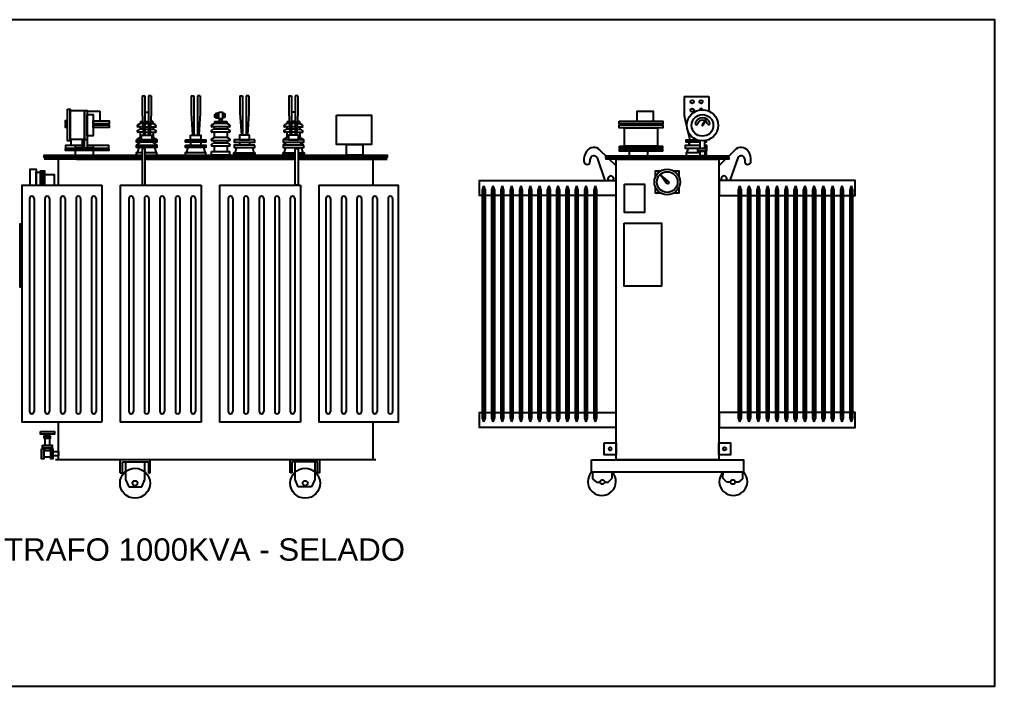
# Model space of a CAD drawing. Header units: millimetres. Extents: x 5537 to 25002, y 8409 to 18291.
# Drawn here: x 14675 to 19036, y 15282 to 18267 of the extents above; entities that cross this region are included whole.
import ezdxf

# ---------------------------------------------------------------- set-up
doc = ezdxf.new("R2010")
doc.units = ezdxf.units.MM
doc.styles.get("Standard").update_dxf_attribs({"font": 'arial.ttf'})

msp = doc.modelspace()

# ---------------------------------------------------------------- linework, layer by layer
at = {"color": 1}
for p, q in [((15224.5, 17926), (15236.5, 17926)), ((15224.5, 17926), (15224.5, 17847.7)), ((15236.5, 17926), (15236.5, 17748.8)), ((15264.8, 17926), (15252.8, 17926)), ((15252.8, 17926), (15252.8, 17748.8)), ((15264.8, 17926), (15264.8, 17847.7)), ((15443.6, 17926), (15455.5, 17926)), ((15443.6, 17926), (15443.6, 17847.7)), ((15455.5, 17926), (15455.5, 17748.8)), ((15483.8, 17926), (15471.9, 17926)), ((15471.9, 17926), (15471.9, 17748.8)), ((15483.8, 17926), (15483.8, 17847.7)), ((15661.7, 17926), (15673.6, 17926)), ((15661.7, 17926), (15661.7, 17847.7)), ((15673.6, 17926), (15673.6, 17748.8)), ((15701.9, 17926), (15690, 17926)), ((15690, 17926), (15690, 17748.8)), ((15701.9, 17926), (15701.9, 17847.7)), ((15880.6, 17926), (15892.6, 17926)), ((15880.6, 17926), (15880.6, 17847.7)), ((15892.6, 17926), (15892.6, 17748.8)), ((15920.9, 17926), (15908.9, 17926)), ((15908.9, 17926), (15908.9, 17748.8)), ((15920.9, 17926), (15920.9, 17847.7)), ((17648.8, 17923), (17759.2, 17923)), ((17648.8, 17923), (17648.8, 17837.6)), ((17759.2, 17923), (17759.2, 17856.6)), ((14977.4, 17856.1), (15034.1, 17856.1)), ((15034.1, 17856.1), (15034.1, 17812.9)), ((15224.5, 17847.7), (15230.6, 17748.8)), ((15236.5, 17851.6), (15252.8, 17851.6)), ((15264.8, 17847.7), (15258.7, 17748.8)), ((15443.6, 17847.7), (15449.6, 17748.8)), ((15483.8, 17847.7), (15477.8, 17748.8)), ((15583.4, 17845.8), (15593.2, 17845.8)), ((15593.2, 17845.8), (15593.2, 17828.1)), ((15661.7, 17847.7), (15667.7, 17748.8)), ((15701.9, 17847.7), (15695.9, 17748.8)), ((15880.6, 17847.7), (15886.7, 17748.8)), ((15908.9, 17851.6), (15892.6, 17851.6)), ((15920.9, 17847.7), (15914.8, 17748.8)), ((17648.8, 17837.6), (17660.7, 17784.2)), ((15203.9, 17793.9), (15215.6, 17801.2)), ((15227.4, 17801.2), (15215.6, 17801.2)), ((15216.9, 17810), (15226.8, 17810)), ((15216.9, 17810), (15216.9, 17801.2)), ((15236.5, 17810), (15252.8, 17810)), ((15236.5, 17801.2), (15252.8, 17801.2)), ((15261.9, 17801.2), (15273.7, 17801.2)), ((15272.4, 17810), (15262.5, 17810)), ((15272.4, 17810), (15272.4, 17801.2)), ((15285.4, 17793.9), (15273.7, 17801.2)), ((15534.5, 17793.9), (15546.2, 17801.2)), ((15604.2, 17801.2), (15546.2, 17801.2)), ((15547.5, 17810), (15602.9, 17810)), ((15547.5, 17810), (15547.5, 17801.2)), ((15593.2, 17828.1), (15583.4, 17828.1)), ((15602.9, 17810), (15602.9, 17801.2)), ((15616, 17793.9), (15604.2, 17801.2)), ((15860, 17793.9), (15871.7, 17801.2)), ((15883.5, 17801.2), (15871.7, 17801.2)), ((15873.1, 17810), (15882.9, 17810)), ((15873.1, 17810), (15873.1, 17801.2)), ((15908.9, 17810), (15892.6, 17810)), ((15908.9, 17801.2), (15892.6, 17801.2)), ((15918, 17801.2), (15929.8, 17801.2)), ((15928.5, 17810), (15918.6, 17810)), ((15928.5, 17810), (15928.5, 17801.2)), ((15941.5, 17793.9), (15929.8, 17801.2)), ((17746.2, 17822.3), (17730.2, 17796.5)), ((17731.8, 17796.2), (17746.2, 17822.3)), ((17746.2, 17822.3), (17732.8, 17795.1)), ((15203.9, 17770.2), (15213.3, 17775.4)), ((15228.3, 17786.2), (15205.1, 17786.2)), ((15230.5, 17762.5), (15205.1, 17762.5)), ((15228.9, 17775.4), (15213.3, 17775.4)), ((15215.6, 17786.2), (15215.6, 17775.4)), ((15215.6, 17762.5), (15215.6, 17739)), ((15236.5, 17786.2), (15252.8, 17786.2)), ((15236.5, 17775.4), (15252.8, 17775.4)), ((15236.5, 17762.5), (15252.8, 17762.5)), ((15258.8, 17762.5), (15284.2, 17762.5)), ((15260.4, 17775.4), (15276, 17775.4)), ((15261, 17786.2), (15284.2, 17786.2)), ((15273.7, 17786.2), (15273.7, 17775.4)), ((15273.7, 17762.5), (15273.7, 17739)), ((15285.4, 17770.2), (15276, 17775.4)), ((15534.5, 17770.2), (15543.9, 17775.4)), ((15614.7, 17786.2), (15535.7, 17786.2)), ((15614.7, 17762.5), (15535.7, 17762.5)), ((15606.5, 17775.4), (15543.9, 17775.4)), ((15546.2, 17786.2), (15546.2, 17775.4)), ((15546.2, 17762.5), (15546.2, 17739)), ((15604.2, 17786.2), (15604.2, 17775.4)), ((15604.2, 17762.5), (15604.2, 17739)), ((15616, 17770.2), (15606.5, 17775.4)), ((15860, 17770.2), (15869.5, 17775.4)), ((15884.4, 17786.2), (15861.2, 17786.2)), ((15886.6, 17762.5), (15861.2, 17762.5)), ((15885.1, 17775.4), (15869.5, 17775.4)), ((15871.7, 17786.2), (15871.7, 17775.4)), ((15871.7, 17762.5), (15871.7, 17739)), ((15908.9, 17786.2), (15892.6, 17786.2)), ((15908.9, 17775.4), (15892.6, 17775.4)), ((15908.9, 17762.5), (15892.6, 17762.5)), ((15914.9, 17762.5), (15940.3, 17762.5)), ((15916.5, 17775.4), (15932.1, 17775.4)), ((15917.1, 17786.2), (15940.3, 17786.2)), ((15929.8, 17786.2), (15929.8, 17775.4)), ((15929.8, 17762.5), (15929.8, 17739)), ((15941.5, 17770.2), (15932.1, 17775.4)), ((17663.3, 17772.2), (17673.2, 17727.9)), ((14905.7, 17729.9), (14905.7, 17702.3)), ((14956.5, 17729.9), (14956.5, 17690.6)), ((14966, 17729.9), (14977.4, 17729.9)), ((15215.6, 17739), (15198.3, 17727.9)), ((15198.3, 17703.8), (15217.1, 17718.1)), ((15221.7, 17739), (15215.6, 17739)), ((15267.6, 17739), (15273.7, 17739)), ((15291, 17703.8), (15272.2, 17718.1)), ((15273.7, 17739), (15291, 17727.9)), ((15441, 17718.1), (15441, 17703.8)), ((15486.4, 17718.1), (15486.4, 17703.8)), ((15534.5, 17731.7), (15546.2, 17739)), ((15534.5, 17708), (15543.9, 17713.2)), ((15614.7, 17724), (15535.7, 17724)), ((15606.5, 17713.2), (15543.9, 17713.2)), ((15604.2, 17739), (15546.2, 17739)), ((15546.2, 17724), (15546.2, 17713.2)), ((15616, 17731.7), (15604.2, 17739)), ((15604.2, 17724), (15604.2, 17713.2)), ((15616, 17708), (15606.5, 17713.2)), ((15659.1, 17718.1), (15659.1, 17703.8)), ((15704.5, 17718.1), (15704.5, 17703.8)), ((15871.7, 17739), (15854.4, 17727.9)), ((15854.4, 17703.8), (15873.2, 17718.1)), ((15877.8, 17739), (15871.7, 17739)), ((15923.7, 17739), (15929.8, 17739)), ((15947.1, 17703.8), (15928.4, 17718.1)), ((15929.8, 17739), (15947.1, 17727.9)), ((14925.9, 17659), (14925.9, 17680.6)), ((15004.3, 17680.6), (15004.3, 17659)), ((15209.4, 17694), (15202.2, 17670.2)), ((15279.9, 17694), (15287.1, 17670.2)), ((15428.4, 17694), (15421.2, 17670.2)), ((15499, 17694), (15506.2, 17670.2)), ((15614.7, 17700.3), (15535.7, 17700.3)), ((15546.2, 17700.3), (15546.2, 17676.8)), ((15604.2, 17700.3), (15604.2, 17676.8)), ((15646.5, 17694), (15639.3, 17670.2)), ((15717.1, 17694), (15724.3, 17670.2)), ((15865.5, 17694), (15858.3, 17670.2)), ((15936, 17694), (15943.2, 17670.2)), ((17268.8, 17685.7), (17343.9, 17612.7)), ((17402.6, 17677.3), (17402.6, 17657.3)), ((17483.9, 17677.3), (17483.9, 17657.3)), ((17660.8, 17670.3), (17667.9, 17689.5)), ((17746.4, 17670.3), (17743.8, 17677.5)), ((17877.8, 17685.7), (17802.8, 17612.7)), ((14930.4, 17641.7), (14786.3, 17641.7)), ((14850.2, 17524.8), (14850.2, 17641.7)), ((14930.4, 17641.7), (15223.5, 17641.7)), ((15921.9, 17641.7), (16276.4, 17641.7)), ((16255.4, 17641.7), (16255.4, 17524.8)), ((16276.4, 17641.7), (16320.4, 17641.7)), ((17259.1, 17648), (17294.2, 17545.9)), ((17887.6, 17648), (17852.4, 17545.9)), ((17578.6, 17542), (17544, 17570.7)), ((17544, 17570.7), (17569.3, 17534.1)), ((14687.9, 17524.8), (15043.2, 17524.8)), ((15043.2, 17524.8), (15043.2, 16464.5)), ((15125.1, 17524.8), (15125.1, 16464.5)), ((15487.9, 17524.8), (15487.9, 16464.5)), ((15569.6, 17524.8), (15569.6, 16464.5)), ((15932.3, 17524.8), (15932.3, 16464.5)), ((16014.2, 17524.8), (16014.2, 16464.5)), ((16751.5, 17521.9), (16745.1, 17503.6)), ((16745.1, 17503.6), (16745.1, 16483.8)), ((16751.5, 17521.9), (16751.5, 16465.6)), ((16751.5, 17521.9), (16757.8, 17503.6)), ((16757.8, 17503.6), (16757.8, 16483.8)), ((16793, 17521.9), (16786.7, 17503.6)), ((16786.7, 17503.6), (16786.7, 16483.8)), ((16793, 17521.9), (16793, 16465.6)), ((16793, 17521.9), (16799.4, 17503.6)), ((16799.4, 17503.6), (16799.4, 16483.8)), ((16834.6, 17521.9), (16828.2, 17503.6)), ((16828.2, 17503.6), (16828.2, 16483.8)), ((16834.6, 17521.9), (16834.6, 16465.6)), ((16834.6, 17521.9), (16840.9, 17503.6)), ((16840.9, 17503.6), (16840.9, 16483.8)), ((16876.1, 17521.9), (16869.8, 17503.6)), ((16869.8, 17503.6), (16869.8, 16483.8)), ((16876.1, 17521.9), (16876.1, 16465.6)), ((16876.1, 17521.9), (16882.5, 17503.6)), ((16882.5, 17503.6), (16882.5, 16483.8)), ((16917.7, 17521.9), (16911.3, 17503.6)), ((16911.3, 17503.6), (16911.3, 16483.8)), ((16917.7, 17521.9), (16917.7, 16465.6)), ((16917.7, 17521.9), (16924, 17503.6)), ((16924, 17503.6), (16924, 16483.8)), ((16959.3, 17521.9), (16952.9, 17503.6)), ((16952.9, 17503.6), (16952.9, 16483.8)), ((16959.3, 17521.9), (16959.3, 16465.6)), ((16959.3, 17521.9), (16965.6, 17503.6)), ((16965.6, 17503.6), (16965.6, 16483.8)), ((17000.8, 17521.9), (16994.5, 17503.6)), ((16994.5, 17503.6), (16994.5, 16483.8)), ((17000.8, 17521.9), (17000.8, 16465.6)), ((17000.8, 17521.9), (17007.2, 17503.6)), ((17007.2, 17503.6), (17007.2, 16483.8)), ((17042.4, 17521.9), (17036, 17503.6)), ((17036, 17503.6), (17036, 16483.8)), ((17042.4, 17521.9), (17042.4, 16465.6)), ((17042.4, 17521.9), (17048.7, 17503.6)), ((17048.7, 17503.6), (17048.7, 16483.8)), ((17083.9, 17521.9), (17077.6, 17503.6)), ((17077.6, 17503.6), (17077.6, 16483.8)), ((17083.9, 17521.9), (17083.9, 16465.6)), ((17083.9, 17521.9), (17090.3, 17503.6)), ((17090.3, 17503.6), (17090.3, 16483.8)), ((17125.5, 17521.9), (17119.1, 17503.6)), ((17119.1, 17503.6), (17119.1, 16483.8)), ((17125.5, 17521.9), (17125.5, 16465.6)), ((17125.5, 17521.9), (17131.8, 17503.6)), ((17131.8, 17503.6), (17131.8, 16483.8)), ((17167.1, 17521.9), (17160.7, 17503.6)), ((17160.7, 17503.6), (17160.7, 16483.8)), ((17167.1, 17521.9), (17167.1, 16465.6)), ((17167.1, 17521.9), (17173.4, 17503.6)), ((17173.4, 17503.6), (17173.4, 16483.8)), ((17208.6, 17521.9), (17202.3, 17503.6)), ((17202.3, 17503.6), (17202.3, 16483.8)), ((17208.6, 17521.9), (17208.6, 16465.6)), ((17208.6, 17521.9), (17215, 17503.6)), ((17215, 17503.6), (17215, 16483.8)), ((17250.2, 17521.9), (17243.8, 17503.6)), ((17243.8, 17503.6), (17243.8, 16483.8)), ((17250.2, 17521.9), (17250.2, 16465.6)), ((17250.2, 17521.9), (17256.5, 17503.6)), ((17256.5, 17503.6), (17256.5, 16483.8)), ((17896.5, 17521.9), (17890.1, 17503.6)), ((17890.1, 17503.6), (17890.1, 16483.8)), ((17896.5, 17521.9), (17896.5, 16465.6)), ((17896.5, 17521.9), (17902.8, 17503.6)), ((17902.8, 17503.6), (17902.8, 16483.8)), ((17938, 17521.9), (17931.7, 17503.6)), ((17931.7, 17503.6), (17931.7, 16483.8)), ((17938, 17521.9), (17938, 16465.6)), ((17938, 17521.9), (17944.4, 17503.6)), ((17944.4, 17503.6), (17944.4, 16483.8)), ((17979.6, 17521.9), (17973.2, 17503.6)), ((17973.2, 17503.6), (17973.2, 16483.8)), ((17979.6, 17521.9), (17979.6, 16465.6)), ((17979.6, 17521.9), (17985.9, 17503.6)), ((17985.9, 17503.6), (17985.9, 16483.8)), ((18021.1, 17521.9), (18014.8, 17503.6)), ((18014.8, 17503.6), (18014.8, 16483.8)), ((18021.1, 17521.9), (18021.1, 16465.6)), ((18021.1, 17521.9), (18027.5, 17503.6)), ((18027.5, 17503.6), (18027.5, 16483.8)), ((18062.7, 17521.9), (18056.3, 17503.6)), ((18056.3, 17503.6), (18056.3, 16483.8)), ((18062.7, 17521.9), (18062.7, 16465.6)), ((18062.7, 17521.9), (18069.1, 17503.6)), ((18069.1, 17503.6), (18069.1, 16483.8)), ((18104.3, 17521.9), (18097.9, 17503.6)), ((18097.9, 17503.6), (18097.9, 16483.8)), ((18104.3, 17521.9), (18104.3, 16465.6)), ((18104.3, 17521.9), (18110.6, 17503.6)), ((18110.6, 17503.6), (18110.6, 16483.8)), ((18145.8, 17521.9), (18139.5, 17503.6)), ((18139.5, 17503.6), (18139.5, 16483.8)), ((18145.8, 17521.9), (18145.8, 16465.6)), ((18145.8, 17521.9), (18152.2, 17503.6)), ((18152.2, 17503.6), (18152.2, 16483.8)), ((18187.4, 17521.9), (18181, 17503.6)), ((18181, 17503.6), (18181, 16483.8)), ((18187.4, 17521.9), (18187.4, 16465.6)), ((18187.4, 17521.9), (18193.7, 17503.6)), ((18193.7, 17503.6), (18193.7, 16483.8)), ((18228.9, 17521.9), (18222.6, 17503.6)), ((18222.6, 17503.6), (18222.6, 16483.8)), ((18228.9, 17521.9), (18228.9, 16465.6)), ((18228.9, 17521.9), (18235.3, 17503.6)), ((18235.3, 17503.6), (18235.3, 16483.8)), ((18270.5, 17521.9), (18264.1, 17503.6)), ((18264.1, 17503.6), (18264.1, 16483.8)), ((18270.5, 17521.9), (18270.5, 16465.6)), ((18270.5, 17521.9), (18276.8, 17503.6)), ((18276.8, 17503.6), (18276.8, 16483.8)), ((18312.1, 17521.9), (18305.7, 17503.6)), ((18305.7, 17503.6), (18305.7, 16483.8)), ((18312.1, 17521.9), (18312.1, 16465.6)), ((18312.1, 17521.9), (18318.4, 17503.6)), ((18318.4, 17503.6), (18318.4, 16483.8)), ((18353.6, 17521.9), (18347.3, 17503.6)), ((18347.3, 17503.6), (18347.3, 16483.8)), ((18353.6, 17521.9), (18353.6, 16465.6)), ((18353.6, 17521.9), (18360, 17503.6)), ((18360, 17503.6), (18360, 16483.8)), ((18395.2, 17521.9), (18388.8, 17503.6)), ((18388.8, 17503.6), (18388.8, 16483.8)), ((18395.2, 17521.9), (18395.2, 16465.6)), ((18395.2, 17521.9), (18401.5, 17503.6)), ((18401.5, 17503.6), (18401.5, 16483.8)), ((14720.2, 17465.9), (14720.2, 16512.7)), ((14740.4, 17465.9), (14740.4, 16512.7)), ((14789.5, 17465.9), (14789.5, 16512.7)), ((14809.8, 17465.9), (14809.8, 16512.7)), ((14858.9, 17465.9), (14858.9, 16512.7)), ((14879.1, 17465.9), (14879.1, 16512.7)), ((14928.2, 17465.9), (14928.2, 16512.7)), ((14948.5, 17465.9), (14948.5, 16512.7)), ((14997.6, 17465.9), (14997.6, 16512.7)), ((15017.9, 17465.9), (15017.9, 16512.7)), ((15164.8, 17465.9), (15164.8, 16512.7)), ((15185.1, 17465.9), (15185.1, 16512.7)), ((15234.2, 17465.9), (15234.2, 16512.7)), ((15254.5, 17465.9), (15254.5, 16512.7)), ((15303.6, 17465.9), (15303.6, 16512.7)), ((15323.8, 17465.9), (15323.8, 16512.7)), ((15372.9, 17465.9), (15372.9, 16512.7)), ((15393.2, 17465.9), (15393.2, 16512.7)), ((15442.3, 17465.9), (15442.3, 16512.7)), ((15462.5, 17465.9), (15462.5, 16512.7)), ((15609.3, 17465.9), (15609.3, 16512.7)), ((15629.5, 17465.9), (15629.5, 16512.7)), ((15678.6, 17465.9), (15678.6, 16512.7)), ((15698.9, 17465.9), (15698.9, 16512.7)), ((15748, 17465.9), (15748, 16512.7)), ((15768.3, 17465.9), (15768.3, 16512.7)), ((15817.3, 17465.9), (15817.3, 16512.7)), ((15837.6, 17465.9), (15837.6, 16512.7)), ((15886.7, 17465.9), (15886.7, 16512.7)), ((15907, 17465.9), (15907, 16512.7)), ((16046.3, 17465.9), (16046.3, 16512.7)), ((16066.6, 17465.9), (16066.6, 16512.7)), ((16115.6, 17465.9), (16115.6, 16512.7)), ((16135.9, 17465.9), (16135.9, 16512.7)), ((16185, 17465.9), (16185, 16512.7)), ((16205.3, 17465.9), (16205.3, 16512.7)), ((16254.3, 17465.9), (16254.3, 16512.7)), ((16274.6, 17465.9), (16274.6, 16512.7)), ((16323.7, 17465.9), (16323.7, 16512.7)), ((16344, 17465.9), (16344, 16512.7)), ((14850.2, 16296.5), (14850.2, 16464.5)), ((16255.4, 16464.5), (16255.4, 16296.5)), ((16745.1, 16483.8), (16751.5, 16465.6)), ((16757.8, 16483.8), (16751.5, 16465.6)), ((16786.7, 16483.8), (16793, 16465.6)), ((16799.4, 16483.8), (16793, 16465.6)), ((16828.2, 16483.8), (16834.6, 16465.6)), ((16840.9, 16483.8), (16834.6, 16465.6)), ((16869.8, 16483.8), (16876.1, 16465.6)), ((16882.5, 16483.8), (16876.1, 16465.6)), ((16911.3, 16483.8), (16917.7, 16465.6)), ((16924, 16483.8), (16917.7, 16465.6)), ((16952.9, 16483.8), (16959.3, 16465.6)), ((16965.6, 16483.8), (16959.3, 16465.6)), ((16994.5, 16483.8), (17000.8, 16465.6)), ((17007.2, 16483.8), (17000.8, 16465.6)), ((17036, 16483.8), (17042.4, 16465.6)), ((17048.7, 16483.8), (17042.4, 16465.6)), ((17077.6, 16483.8), (17083.9, 16465.6)), ((17090.3, 16483.8), (17083.9, 16465.6)), ((17119.1, 16483.8), (17125.5, 16465.6)), ((17131.8, 16483.8), (17125.5, 16465.6)), ((17160.7, 16483.8), (17167.1, 16465.6)), ((17173.4, 16483.8), (17167.1, 16465.6)), ((17202.3, 16483.8), (17208.6, 16465.6)), ((17215, 16483.8), (17208.6, 16465.6)), ((17243.8, 16483.8), (17250.2, 16465.6)), ((17256.5, 16483.8), (17250.2, 16465.6)), ((17890.1, 16483.8), (17896.5, 16465.6)), ((17902.8, 16483.8), (17896.5, 16465.6)), ((17931.7, 16483.8), (17938, 16465.6)), ((17944.4, 16483.8), (17938, 16465.6)), ((17973.2, 16483.8), (17979.6, 16465.6)), ((17985.9, 16483.8), (17979.6, 16465.6)), ((18014.8, 16483.8), (18021.1, 16465.6)), ((18027.5, 16483.8), (18021.1, 16465.6)), ((18056.3, 16483.8), (18062.7, 16465.6)), ((18069.1, 16483.8), (18062.7, 16465.6)), ((18097.9, 16483.8), (18104.3, 16465.6)), ((18110.6, 16483.8), (18104.3, 16465.6)), ((18139.5, 16483.8), (18145.8, 16465.6)), ((18152.2, 16483.8), (18145.8, 16465.6)), ((18181, 16483.8), (18187.4, 16465.6)), ((18193.7, 16483.8), (18187.4, 16465.6)), ((18222.6, 16483.8), (18228.9, 16465.6)), ((18235.3, 16483.8), (18228.9, 16465.6)), ((18264.1, 16483.8), (18270.5, 16465.6)), ((18276.8, 16483.8), (18270.5, 16465.6)), ((18305.7, 16483.8), (18312.1, 16465.6)), ((18318.4, 16483.8), (18312.1, 16465.6)), ((18347.3, 16483.8), (18353.6, 16465.6)), ((18360, 16483.8), (18353.6, 16465.6)), ((18388.8, 16483.8), (18395.2, 16465.6)), ((18401.5, 16483.8), (18395.2, 16465.6)), ((16269.6, 16296.5), (14836, 16296.5)), ((15126.3, 16238.5), (15126.3, 16296.5)), ((15136.5, 16238.5), (15136.5, 16287.2)), ((15136.5, 16287.2), (15251.8, 16287.2)), ((15149.1, 16287.2), (15149.1, 16208.5)), ((15236.3, 16208.5), (15236.3, 16287.2)), ((15251.8, 16287.2), (15251.8, 16238.5)), ((15259.7, 16238.5), (15259.7, 16296.5)), ((15885.7, 16238.5), (15885.7, 16296.5)), ((16008.9, 16287.2), (15893.6, 16287.2)), ((15893.6, 16287.2), (15893.6, 16238.5)), ((15909.1, 16208.5), (15909.1, 16287.2)), ((15996.3, 16287.2), (15996.3, 16208.5)), ((16008.9, 16238.5), (16008.9, 16287.2)), ((16019.1, 16238.5), (16019.1, 16296.5)), ((15126.3, 16238.5), (15136.5, 16238.5)), ((15251.8, 16238.5), (15259.7, 16238.5)), ((15893.6, 16238.5), (15885.7, 16238.5)), ((16019.1, 16238.5), (16008.9, 16238.5)), ((17238.5, 16241.6), (17239, 16211.7)), ((17326.4, 16214), (17326.1, 16241.6)), ((17821.9, 16214), (17822.3, 16241.6)), ((17909.9, 16241.6), (17909.4, 16211.7)), ((15149.1, 16208.5), (15163.8, 16175.6)), ((15223.1, 16175.6), (15236.3, 16208.5)), ((15922.3, 16175.6), (15909.1, 16208.5)), ((15996.3, 16208.5), (15981.6, 16175.6)), ((17239, 16211.7), (17256.6, 16196.8)), ((17256.6, 16196.8), (17272.8, 16196.8)), ((17292.6, 16196.8), (17308.8, 16196.8)), ((17308.8, 16196.8), (17326.4, 16214)), ((17839.6, 16196.8), (17821.9, 16214)), ((17855.8, 16196.8), (17839.6, 16196.8)), ((17891.7, 16196.8), (17875.5, 16196.8)), ((17909.4, 16211.7), (17891.7, 16196.8)), ((15163.8, 16175.6), (15223.1, 16175.6)), ((15981.6, 16175.6), (15922.3, 16175.6))]:
    msp.add_line(p, q, dxfattribs=at)
for points in [[(12480.3, 18267), (19036.3, 18267), (19036.3, 15281.6), (12480.3, 15281.6)], [(14889.8, 17865.5), (14901.8, 17865.5), (14901.8, 17724.5), (14889.8, 17724.5)], [(14901.8, 17860.4), (14966, 17860.4), (14966, 17729.9), (14901.8, 17729.9)], [(14966, 17860.4), (14977.4, 17860.4), (14977.4, 17690.6), (14966, 17690.6)], [(14977.4, 17842.2), (15004.4, 17842.2), (15004.4, 17746.8), (14977.4, 17746.8)], [(15554.1, 17840.9), (15548, 17840.9), (15548, 17831.8), (15554.1, 17831.8)], [(15563.2, 17845.8), (15554.1, 17845.8), (15554.1, 17827.5), (15563.2, 17827.5)], [(15565.7, 17845.8), (15564.3, 17845.8), (15564.3, 17827.5), (15565.7, 17827.5)], [(15566.5, 17851.5), (15583.4, 17851.5), (15583.4, 17822.7), (15566.5, 17822.7)], [(16093.7, 17838.5), (16249.9, 17838.5), (16249.9, 17707.1), (16093.7, 17707.1)], [(17437.2, 17812.4), (17510.6, 17812.4), (17510.6, 17855.1), (17437.2, 17855.1)], [(14889.8, 17812.9), (14880.3, 17812.9), (14880.3, 17802.9), (14889.8, 17802.9)], [(14889.8, 17795), (14880.3, 17795), (14880.3, 17785.3), (14889.8, 17785.3)], [(15004.4, 17812.9), (15076.5, 17812.9), (15076.5, 17800.6), (15004.4, 17800.6)], [(15004.4, 17795.9), (15076.5, 17795.9), (15076.5, 17783.6), (15004.4, 17783.6)], [(15569.3, 17822.7), (15580.6, 17822.7), (15580.6, 17810), (15569.3, 17810)], [(17357.2, 17812.4), (17553.3, 17812.4), (17553.3, 17799.9), (17357.2, 17799.9)], [(17357.2, 17794.8), (17553.3, 17794.8), (17553.3, 17782.2), (17357.2, 17782.2)], [(15221.7, 17748.8), (15267, 17748.8), (15267, 17727.9), (15221.7, 17727.9)], [(15440.7, 17748.8), (15486.1, 17748.8), (15486.1, 17727.9), (15440.7, 17727.9)], [(15704.8, 17748.8), (15659.4, 17748.8), (15659.4, 17727.9), (15704.8, 17727.9)], [(15923.7, 17748.8), (15878.4, 17748.8), (15878.4, 17727.9), (15923.7, 17727.9)], [(17381.4, 17782.2), (17528.7, 17782.2), (17528.7, 17699.6), (17381.4, 17699.6)], [(15198.3, 17727.9), (15290.4, 17727.9), (15290.4, 17718.1), (15198.3, 17718.1)], [(15417.4, 17727.9), (15509.4, 17727.9), (15509.4, 17718.1), (15417.4, 17718.1)], [(15728.1, 17727.9), (15636.1, 17727.9), (15636.1, 17718.1), (15728.1, 17718.1)], [(15947.1, 17727.9), (15855, 17727.9), (15855, 17718.1), (15947.1, 17718.1)], [(16138, 17707.1), (16211.2, 17707.1), (16211.2, 17659), (16138, 17659)], [(17670.1, 17717.8), (17670.1, 17717.8), (17670.1, 17704.3), (17670.1, 17704.3)], [(14881, 17687.5), (15075.5, 17687.5), (15075.5, 17680.6), (14881, 17680.6)], [(15198.3, 17703.8), (15290.4, 17703.8), (15290.4, 17694), (15198.3, 17694)], [(15236.9, 17689.7), (15223.5, 17689.7), (15223.5, 17524.8), (15236.9, 17524.8)], [(15416.4, 17659), (15509.4, 17659), (15509.4, 17670.2), (15416.4, 17670.2)], [(15417.4, 17703.8), (15509.4, 17703.8), (15509.4, 17694), (15417.4, 17694)], [(15534.2, 17676.8), (15614.4, 17676.8), (15614.4, 17659), (15534.2, 17659)], [(15727.9, 17659), (15634.8, 17659), (15634.8, 17670.2), (15727.9, 17670.2)], [(15728.1, 17703.8), (15636.1, 17703.8), (15636.1, 17694), (15728.1, 17694)], [(15947.1, 17703.8), (15855, 17703.8), (15855, 17694), (15947.1, 17694)], [(15908.5, 17689.7), (15921.9, 17689.7), (15921.9, 17524.8), (15908.5, 17524.8)], [(17358.6, 17699.6), (17551, 17699.6), (17551, 17690.3), (17358.6, 17690.3)], [(17358.6, 17686.6), (17551, 17686.6), (17551, 17677.3), (17358.6, 17677.3)], [(17709.4, 17689.5), (17748.8, 17689.5), (17748.8, 17677.5), (17709.4, 17677.5)], [(17719.6, 17677.5), (17740.8, 17677.5), (17740.8, 17657.3), (17719.6, 17657.3)], [(17298.4, 17657.3), (17847.2, 17657.3), (17847.2, 17650), (17298.4, 17650)], [(17298.9, 17649), (17847.7, 17649), (17847.7, 17641.7), (17298.9, 17641.7)], [(17343.9, 17641.7), (17802.8, 17641.7), (17802.8, 16296.5), (17343.9, 16296.5)], [(17381.5, 17529.5), (17471.5, 17529.5), (17471.5, 17402.6), (17381.5, 17402.6)], [(17380.3, 17354.7), (17547.1, 17354.7), (17547.1, 17074), (17380.3, 17074)], [(14769.2, 16423), (14832.7, 16423), (14832.7, 16411.7), (14769.2, 16411.7)], [(14783.9, 16393.6), (14814.3, 16393.6), (14814.3, 16401.6), (14783.9, 16401.6)], [(14795.3, 16401.6), (14804.5, 16401.6), (14804.5, 16411.7), (14795.3, 16411.7)], [(14778.7, 16361.8), (14822.2, 16361.8), (14822.2, 16350.1), (14778.7, 16350.1)], [(14789, 16361.8), (14811, 16361.8), (14811, 16393.6), (14789, 16393.6)], [(17290.7, 16372.2), (17343.9, 16372.2), (17343.9, 16318.2), (17290.7, 16318.2)], [(17802.8, 16372.2), (17855.9, 16372.2), (17855.9, 16318.2), (17802.8, 16318.2)], [(14774.4, 16344.7), (14784.3, 16344.7), (14784.3, 16300.7), (14774.4, 16300.7)], [(14784.3, 16337.6), (14815.1, 16337.6), (14815.1, 16308.4), (14784.3, 16308.4)], [(14788.9, 16350.1), (14810.7, 16350.1), (14810.7, 16337.6), (14788.9, 16337.6)], [(14815.1, 16344.7), (14825, 16344.7), (14825, 16300.7), (14815.1, 16300.7)], [(14825, 16333.9), (14850.2, 16333.9), (14850.2, 16313.3), (14825, 16313.3)], [(17234, 16296.5), (17914.4, 16296.5), (17914.4, 16241.6), (17234, 16241.6)]]:
    msp.add_lwpolyline(points, close=True, dxfattribs=at)
for points in [[(17719.9, 17717.8), (17657.2, 17717.8), (17657.2, 17727.9), (17705.3, 17727.9)], [(17739.9, 17724.1), (17739.9, 17724.1), (17739.9, 17689.5), (17719.9, 17689.5), (17719.9, 17724.1)], [(17747.4, 17725.6), (17747.4, 17717.8), (17739.9, 17717.8)], [(14956.5, 17702.3), (14881, 17702.3), (14881, 17690.6), (15075.5, 17690.6), (15075.5, 17702.3), (14977.4, 17702.3)], [(14977.4, 17702.3), (15004.8, 17702.3), (15004.8, 17690.6), (14925.6, 17690.6), (14925.6, 17702.3), (14956.5, 17702.3)], [(15223.5, 17670.2), (15197.3, 17670.2), (15197.3, 17659), (15223.5, 17659)], [(15236.9, 17659), (15290.4, 17659), (15290.4, 17670.2), (15236.9, 17670.2)], [(15908.5, 17659), (15855, 17659), (15855, 17670.2), (15908.5, 17670.2)], [(15921.9, 17670.2), (15948.1, 17670.2), (15948.1, 17659), (15921.9, 17659)], [(17739.9, 17704.3), (17748.8, 17704.3), (17748.8, 17689.5), (17654.6, 17689.5), (17654.6, 17704.3), (17719.9, 17704.3)], [(17719.6, 17670.3), (17657, 17670.3), (17657, 17657.3), (17748.9, 17657.3), (17748.9, 17670.3), (17740.8, 17670.3)], [(15223.5, 17649.2), (14786.3, 17649.2), (14786.3, 17659), (15223.5, 17659)], [(15908.5, 17649.2), (15236.9, 17649.2)], [(15236.9, 17641.7), (15908.5, 17641.7)], [(15260.5, 17659), (15908.5, 17659)], [(15921.9, 17659), (16320.4, 17659), (16320.4, 17649.2), (15921.9, 17649.2)], [(14723.2, 17524.8), (14723.2, 17597.5), (14750.1, 17597.5), (14750.1, 17524.8)], [(14750.1, 17524.8), (14750.1, 17583.5), (14769.4, 17583.5), (14769.4, 17524.8)], [(14769.4, 17524.8), (14769.4, 17590.1), (14779.9, 17590.1), (14779.9, 17524.8)], [(14779.9, 17524.8), (14779.9, 17590.1), (14787.1, 17590.1), (14787.1, 17524.8)], [(17520.5, 17563.9), (17520.5, 17589.5), (17544.2, 17589.5)], [(17600.8, 17589.5), (17624.5, 17589.5), (17624.5, 17563.9)], [(14787.1, 17524.8), (14787.1, 17573.2), (14830.4, 17573.2), (14830.4, 17524.8)], [(16745.1, 17479.7), (16733.3, 17479.7), (16733.3, 17545.9), (17342.5, 17545.9), (17342.5, 17479.7), (17256.5, 17479.7)], [(18401.5, 17479.7), (18413.3, 17479.7), (18413.3, 17545.9), (17804.1, 17545.9), (17804.1, 17479.7), (17890.1, 17479.7)], [(15043.2, 16464.5), (14687.9, 16464.5), (14687.9, 17524.8), (15043.2, 17524.8)], [(15125.1, 17524.8), (15487.9, 17524.8)], [(15569.6, 17524.8), (15932.3, 17524.8)], [(16014.2, 17524.8), (16369.3, 17524.8), (16369.3, 16464.5), (16014.2, 16464.5)], [(17544.2, 17489.5), (17520.5, 17489.5), (17520.5, 17515.1)], [(17624.5, 17515.1), (17624.5, 17489.5), (17600.8, 17489.5)], [(16786.7, 17479.7), (16757.8, 17479.7)], [(16828.2, 17479.7), (16799.4, 17479.7)], [(16869.8, 17479.7), (16840.9, 17479.7)], [(16911.3, 17479.7), (16882.5, 17479.7)], [(16952.9, 17479.7), (16924, 17479.7)], [(16994.5, 17479.7), (16965.6, 17479.7)], [(17036, 17479.7), (17007.2, 17479.7)], [(17077.6, 17479.7), (17048.7, 17479.7)], [(17119.1, 17479.7), (17090.3, 17479.7)], [(17160.7, 17479.7), (17131.8, 17479.7)], [(17202.3, 17479.7), (17173.4, 17479.7)], [(17243.8, 17479.7), (17215, 17479.7)], [(17902.8, 17479.7), (17931.7, 17479.7)], [(17944.4, 17479.7), (17973.2, 17479.7)], [(17985.9, 17479.7), (18014.8, 17479.7)], [(18027.5, 17479.7), (18056.3, 17479.7)], [(18069.1, 17479.7), (18097.9, 17479.7)], [(18110.6, 17479.7), (18139.5, 17479.7)], [(18152.2, 17479.7), (18181, 17479.7)], [(18193.7, 17479.7), (18222.6, 17479.7)], [(18235.3, 17479.7), (18264.1, 17479.7)], [(18276.8, 17479.7), (18305.7, 17479.7)], [(18318.4, 17479.7), (18347.3, 17479.7)], [(18360, 17479.7), (18388.8, 17479.7)], [(14687.9, 17069.2), (14678.6, 17069.2), (14678.6, 17352.4), (14687.9, 17352.4)], [(17342.5, 16507.5), (17342.5, 16441.3), (16733.3, 16441.3), (16733.3, 16507.5), (16745.1, 16507.5)], [(16757.8, 16507.5), (16786.7, 16507.5)], [(16799.4, 16507.5), (16828.2, 16507.5)], [(16840.9, 16507.5), (16869.8, 16507.5)], [(16882.5, 16507.5), (16911.3, 16507.5)], [(16924, 16507.5), (16952.9, 16507.5)], [(16965.6, 16507.5), (16994.5, 16507.5)], [(17007.2, 16507.5), (17036, 16507.5)], [(17048.7, 16507.5), (17077.6, 16507.5)], [(17090.3, 16507.5), (17119.1, 16507.5)], [(17131.8, 16507.5), (17160.7, 16507.5)], [(17173.4, 16507.5), (17202.3, 16507.5)], [(17215, 16507.5), (17243.8, 16507.5)], [(17256.5, 16507.5), (17342.5, 16507.5)], [(17804.1, 16507.5), (17804.1, 16441.3), (18413.3, 16441.3), (18413.3, 16507.5), (18401.5, 16507.5)], [(17890.1, 16507.5), (17804.1, 16507.5)], [(17931.7, 16507.5), (17902.8, 16507.5)], [(17973.2, 16507.5), (17944.4, 16507.5)], [(18014.8, 16507.5), (17985.9, 16507.5)], [(18056.3, 16507.5), (18027.5, 16507.5)], [(18097.9, 16507.5), (18069.1, 16507.5)], [(18139.5, 16507.5), (18110.6, 16507.5)], [(18181, 16507.5), (18152.2, 16507.5)], [(18222.6, 16507.5), (18193.7, 16507.5)], [(18264.1, 16507.5), (18235.3, 16507.5)], [(18305.7, 16507.5), (18276.8, 16507.5)], [(18347.3, 16507.5), (18318.4, 16507.5)], [(18388.8, 16507.5), (18360, 16507.5)], [(15487.9, 16464.5), (15125.1, 16464.5)], [(15932.3, 16464.5), (15569.6, 16464.5)]]:
    msp.add_lwpolyline(points, dxfattribs=at)
for centre, radius in [((17684, 17898.6), 7.5), ((17724, 17898.6), 7.5), ((17729.9, 17793.2), 69.8), ((17684, 17860.5), 7.5), ((17729.9, 17793.2), 48.6), ((17572.5, 17539.5), 57.5), ((17572.5, 17539.5), 46.3), ((17574.6, 17537.3), 6.17), ((17317.3, 16345.2), 6.96), ((17829.3, 16345.2), 6.96), ((15192.2, 16191.5), 67.1), ((15953.2, 16191.5), 67.1), ((15191.9, 16191.5), 11), ((15953.5, 16191.5), 11), ((17282.7, 16196.8), 9.88), ((17865.7, 16196.8), 9.88)]:
    msp.add_circle(centre, radius, dxfattribs=at)
for centre, radius, start, end in [((15580.8, 17836.9), 6.64, 293.6289, 66.3711), ((17724, 17860.5), 7.5, 19.6029, 170.4023), ((15206.4, 17789.8), 4.79, 120.9994, 194.2875), ((15282.9, 17789.8), 4.79, 345.7125, 59.0006), ((15537, 17789.8), 4.79, 120.9994, 194.2875), ((15613.5, 17789.8), 4.79, 345.7125, 59.0006), ((15862.5, 17789.8), 4.79, 120.9994, 194.2875), ((15939, 17789.8), 4.79, 345.7125, 59.0006), ((17703.3, 17801.4), 5.27, 156.2432, 341.9196), ((17731.1, 17793.1), 34.2, 18.4189, 164.4887), ((17730.5, 17794), 22.9, 14.5564, 165.4436), ((17730.5, 17794), 2.53, 96.2249, 25.6038), ((17757.9, 17802.3), 5.85, 205.7921, 16.0451), ((15206.4, 17766.1), 4.79, 120.9994, 194.2875), ((15205.1, 17789.8), 3.6, 199.1663, 270), ((15205.1, 17766.1), 3.6, 199.1663, 270), ((15284.2, 17789.8), 3.6, 270, 340.8337), ((15284.2, 17766.1), 3.6, 270, 340.8337), ((15282.9, 17766.1), 4.79, 345.7125, 59.0006), ((15537, 17766.1), 4.79, 120.9994, 194.2875), ((15535.7, 17789.8), 3.6, 199.1663, 270), ((15535.7, 17766.1), 3.6, 199.1663, 270), ((15614.7, 17789.8), 3.6, 270, 340.8337), ((15614.7, 17766.1), 3.6, 270, 340.8337), ((15613.5, 17766.1), 4.79, 345.7125, 59.0006), ((15862.5, 17766.1), 4.79, 120.9994, 194.2875), ((15861.2, 17789.8), 3.6, 199.1663, 270), ((15861.2, 17766.1), 3.6, 199.1663, 270), ((15940.3, 17789.8), 3.6, 270, 340.8337), ((15940.3, 17766.1), 3.6, 270, 340.8337), ((15939, 17766.1), 4.79, 345.7125, 59.0006), ((15537, 17727.6), 4.79, 120.9994, 194.2875), ((15537, 17703.9), 4.79, 120.9994, 194.2875), ((15535.7, 17727.6), 3.6, 199.1663, 270), ((15614.7, 17727.6), 3.6, 270, 340.8337), ((15613.5, 17727.6), 4.79, 345.7125, 59.0006), ((15613.5, 17703.9), 4.79, 345.7125, 59.0006), ((15535.7, 17703.9), 3.6, 199.1663, 270), ((15614.7, 17703.9), 3.6, 270, 340.8337), ((17262, 17639.5), 62.5, 141.439, 186.7065), ((17244.2, 17657.5), 37.4, 42.8691, 145.9627), ((17902.5, 17657.5), 37.4, 34.0373, 137.1309), ((17884.6, 17639.5), 62.5, 353.2935, 38.561), ((17213.9, 17632.2), 14, 180, 328.5712), ((17158.2, 17641.1), 69.5, 346.5344, 0), ((17244.2, 17641.1), 16.4, 24.7728, 180), ((17902.5, 17641.1), 16.4, 0, 155.2272), ((17988.4, 17641.1), 69.5, 180, 193.4656), ((17932.7, 17632.2), 14, 211.4288, 0), ((17320.3, 17554.1), 12.9, 320.4996, 219.5004), ((17826.3, 17554.1), 12.9, 320.4996, 219.5004), ((14730.3, 17465.9), 10.1, 0, 180), ((14799.6, 17465.9), 10.1, 0, 180), ((14869, 17465.9), 10.1, 0, 180), ((14938.4, 17465.9), 10.1, 0, 180), ((15007.7, 17465.9), 10.1, 0, 180), ((15175, 17465.9), 10.1, 0, 180), ((15244.3, 17465.9), 10.1, 0, 180), ((15313.7, 17465.9), 10.1, 0, 180), ((15383, 17465.9), 10.1, 0, 180), ((15452.4, 17465.9), 10.1, 0, 180), ((15619.4, 17465.9), 10.1, 0, 180), ((15688.8, 17465.9), 10.1, 0, 180), ((15758.1, 17465.9), 10.1, 0, 180), ((15827.5, 17465.9), 10.1, 0, 180), ((15896.8, 17465.9), 10.1, 0, 180), ((16056.4, 17465.9), 10.1, 0, 180), ((16125.8, 17465.9), 10.1, 0, 180), ((16195.1, 17465.9), 10.1, 0, 180), ((16264.5, 17465.9), 10.1, 0, 180), ((16333.8, 17465.9), 10.1, 0, 180), ((14730.3, 16512.7), 10.1, 180, 0), ((14799.6, 16512.7), 10.1, 180, 0), ((14869, 16512.7), 10.1, 180, 0), ((14938.4, 16512.7), 10.1, 180, 0), ((15007.7, 16512.7), 10.1, 180, 0), ((15175, 16512.7), 10.1, 180, 0), ((15244.3, 16512.7), 10.1, 180, 0), ((15313.7, 16512.7), 10.1, 180, 0), ((15383, 16512.7), 10.1, 180, 0), ((15452.4, 16512.7), 10.1, 180, 0), ((15619.4, 16512.7), 10.1, 180, 0), ((15688.8, 16512.7), 10.1, 180, 0), ((15758.1, 16512.7), 10.1, 180, 0), ((15827.5, 16512.7), 10.1, 180, 0), ((15896.8, 16512.7), 10.1, 180, 0), ((16056.4, 16512.7), 10.1, 180, 0), ((16125.8, 16512.7), 10.1, 180, 0), ((16195.1, 16512.7), 10.1, 180, 0), ((16264.5, 16512.7), 10.1, 180, 0), ((16333.8, 16512.7), 10.1, 180, 0), ((17280.2, 16198.9), 62.7, 137.0749, 42.9251), ((17868.2, 16198.9), 62.7, 137.0749, 42.9251)]:
    msp.add_arc(centre, radius, start, end, dxfattribs=at)

# ---------------------------------------------------------------- texts
msp.add_text('TRAFO 1000KVA - SELADO', height=100, dxfattribs=at).set_placement((14606.6, 15844.7))

doc.saveas('drawing.dxf')
